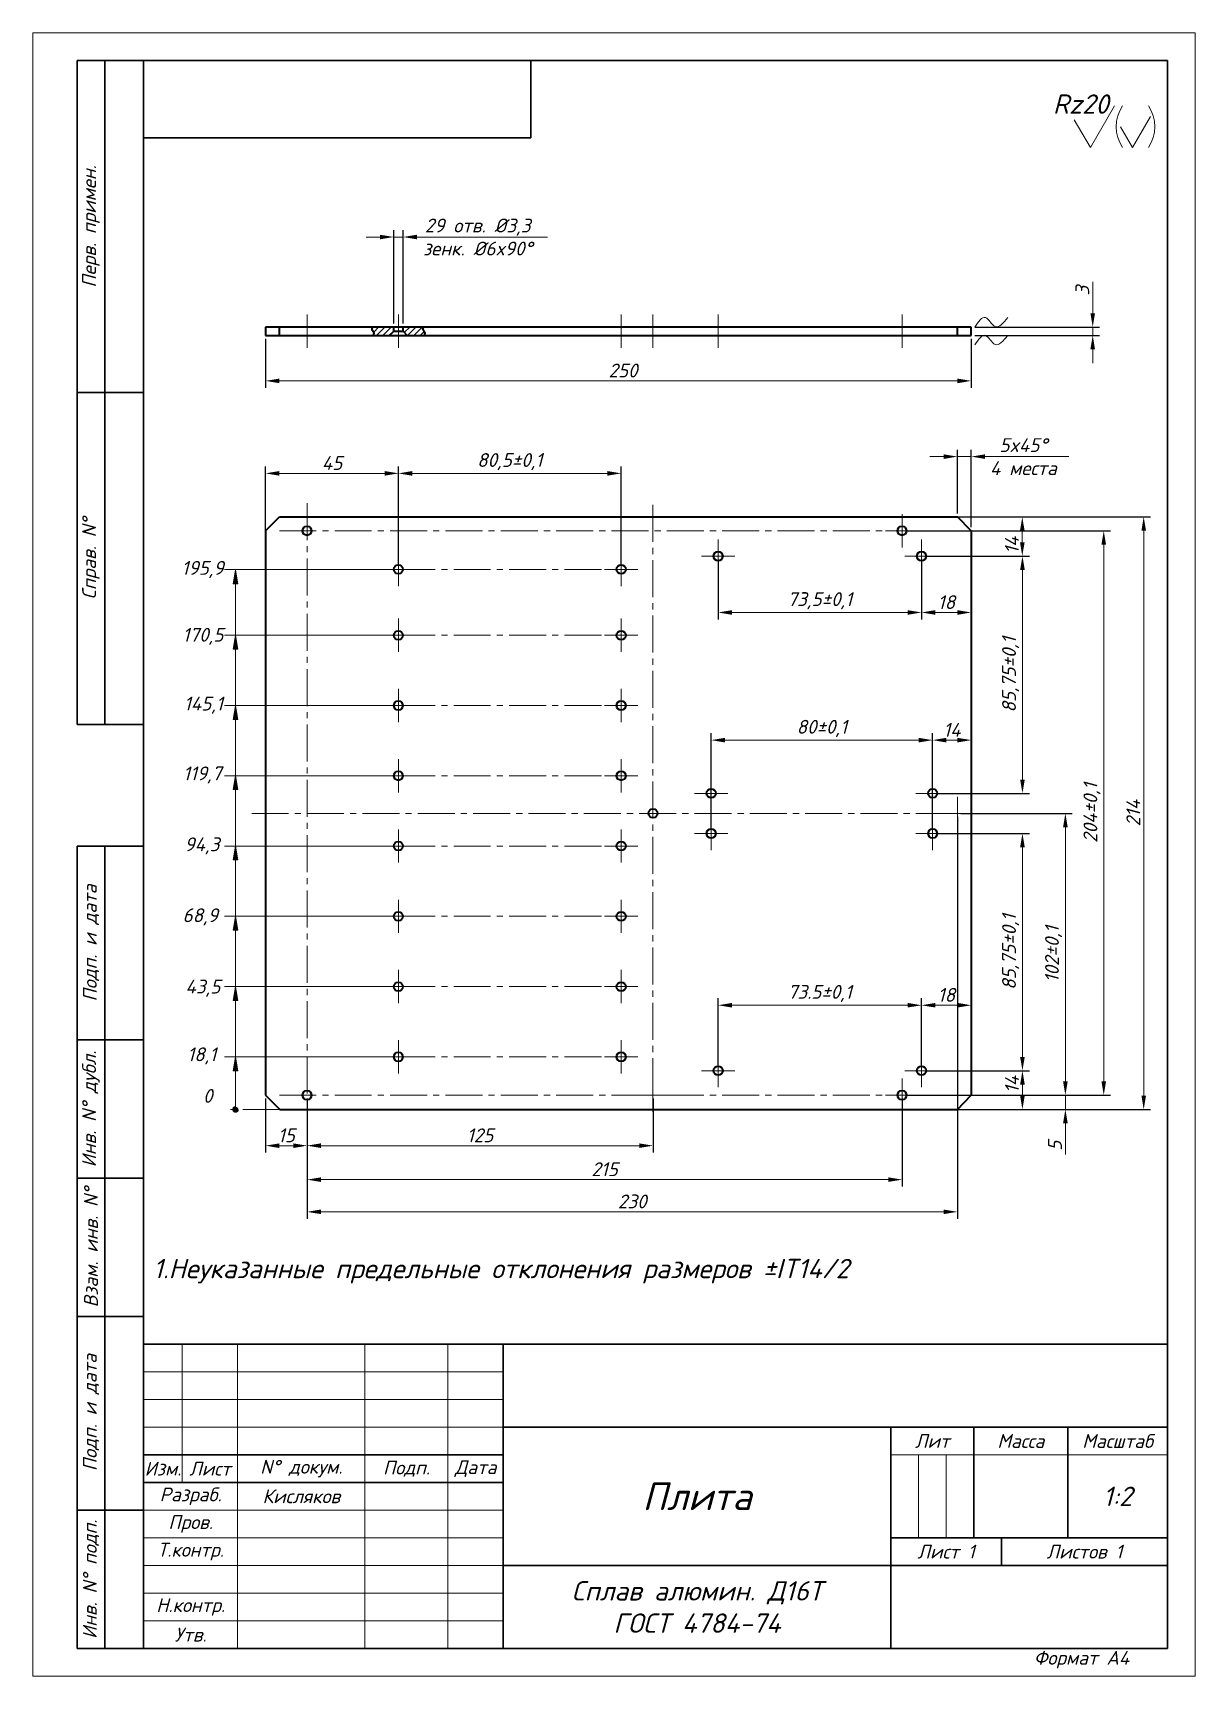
# Model space of a CAD drawing. Header units: millimetres. Extents: x 149 to 359, y -1 to 296.
import ezdxf

# ---------------------------------------------------------------- set-up
doc = ezdxf.new("R2010")
doc.units = ezdxf.units.MM
doc.linetypes.add('CENTER2', pattern=[28.575, 19.05, -3.175, 3.175, -3.175])
doc.linetypes.add('DASHDOT2', pattern=[12.7, 6.35, -3.175, 0, -3.175])
doc.styles.add('Тип А', font='isocpeur.ttf', dxfattribs={"height": 1.8})
doc.styles.add('Тип А Наклон', font='isocpeur.ttf', dxfattribs={"oblique": 15, "height": 2.5})
doc.dimstyles.new('ISO-25', dxfattribs={"dimtxt": 5, "dimasz": 2.5, "dimexe": 1.25, "dimexo": 0.625, "dimtad": 1, "dimtxsty": 'Тип А Наклон', "dimcen": 2.5, "dimadec": 0, "dimazin": 0, "dimtfac": 1, "dimtmove": 0, "dimatfit": 3, "dimfxl": 1, "dimlwd": 15, "dimarcsym": 0})

# ---------------------------------------------------------------- blocks, each defined once
blk = doc.blocks.new('*D7')
at = {"color": 0, "linetype": 'Continuous', "lineweight": 15, "ltscale": 0.35}
for p, q in [((211.8, 259.29), (209.3, 259.29)), ((214.3, 259.29), (216, 259.29)), ((218.5, 259.29), (221, 259.29))]:
    blk.add_line(p, q, dxfattribs=at)
at = {"color": 0, "linetype": 'Continuous', "lineweight": -2, "ltscale": 0.35}
for p, q in [((214.3, 243.63), (214.3, 260.54)), ((216, 243.63), (216, 260.54))]:
    blk.add_line(p, q, dxfattribs=at)
at = {"color": 0, "linetype": 'Continuous', "lineweight": 15, "ltscale": 0.35}
for points in [[(211.8, 259.7), (211.8, 258.87), (214.3, 259.29)], [(218.5, 259.7), (218.5, 258.87), (216, 259.29)]]:
    blk.add_solid(points, dxfattribs=at)
at = {"layer": 'Defpoints', "color": 0, "linetype": 'Continuous', "lineweight": 15, "ltscale": 0.35}
for p in [(216, 259.29), (214.3, 243.01), (216, 243.01)]:
    blk.add_point(p, dxfattribs=at)
blk = doc.blocks.new('*D8')
at = {"color": 0, "linetype": 'Continuous', "lineweight": 15, "ltscale": 0.35}
for p, q in [((340.6, 245.51), (340.6, 251.18)), ((340.6, 241.51), (340.6, 243.01)), ((340.6, 239.01), (340.6, 236.51))]:
    blk.add_line(p, q, dxfattribs=at)
at = {"color": 0, "linetype": 'Continuous', "lineweight": -2, "ltscale": 0.35}
for p, q in [((319.29, 243.01), (341.85, 243.01)), ((319.29, 241.51), (341.85, 241.51))]:
    blk.add_line(p, q, dxfattribs=at)
at = {"color": 0, "linetype": 'Continuous', "lineweight": 15, "ltscale": 0.35}
for points in [[(340.18, 245.51), (341.01, 245.51), (340.6, 243.01)], [(340.18, 239.01), (341.01, 239.01), (340.6, 241.51)]]:
    blk.add_solid(points, dxfattribs=at)
at = {"layer": 'Defpoints', "color": 0, "linetype": 'Continuous', "lineweight": 15, "ltscale": 0.35}
for p in [(318.66, 243.01), (318.66, 241.51), (340.6, 243.01)]:
    blk.add_point(p, dxfattribs=at)
at = {"color": 0, "linetype": 'Continuous', "lineweight": 15, "ltscale": 0.35, "insert": (338.72, 249.59), "char_height": 2.5, "attachment_point": 5, "rotation": 90, "style": 'Тип А Наклон'}
blk.add_mtext('3', dxfattribs=at)
blk = doc.blocks.new('*D9')
at = {"color": 0, "linetype": 'Continuous', "lineweight": -2, "ltscale": 0.35}
for p, q in [((191.15, 103.57), (191.15, 93.81)), ((198.65, 103.57), (198.65, 93.81))]:
    blk.add_line(p, q, dxfattribs=at)
at = {"color": 0, "linetype": 'Continuous', "lineweight": 15, "ltscale": 0.35}
blk.add_line((196.15, 95.06), (193.65, 95.06), dxfattribs=at)
for points in [[(193.65, 95.48), (193.65, 94.64), (191.15, 95.06)], [(196.15, 95.48), (196.15, 94.64), (198.65, 95.06)]]:
    blk.add_solid(points, dxfattribs=at)
at = {"layer": 'Defpoints', "color": 0, "linetype": 'Continuous', "lineweight": 15, "ltscale": 0.35}
for p in [(191.15, 104.19), (198.65, 104.19), (191.15, 95.06)]:
    blk.add_point(p, dxfattribs=at)
at = {"color": 0, "linetype": 'Continuous', "lineweight": 15, "ltscale": 0.35, "insert": (194.9, 96.93), "char_height": 2.5, "attachment_point": 5, "style": 'Тип А Наклон'}
blk.add_mtext('15', dxfattribs=at)
blk = doc.blocks.new('*D10')
at = {"color": 0, "linetype": 'Continuous', "lineweight": -2, "ltscale": 0.35}
for p, q in [((198.65, 103.57), (198.65, 93.81)), ((261.15, 103.57), (261.15, 93.81))]:
    blk.add_line(p, q, dxfattribs=at)
at = {"color": 0, "linetype": 'Continuous', "lineweight": 15, "ltscale": 0.35}
blk.add_line((201.15, 95.06), (258.65, 95.06), dxfattribs=at)
for points in [[(201.15, 95.48), (201.15, 94.64), (198.65, 95.06)], [(258.65, 95.48), (258.65, 94.64), (261.15, 95.06)]]:
    blk.add_solid(points, dxfattribs=at)
at = {"layer": 'Defpoints', "color": 0, "linetype": 'Continuous', "lineweight": 15, "ltscale": 0.35}
for p in [(198.65, 104.19), (261.15, 104.19), (261.15, 95.06)]:
    blk.add_point(p, dxfattribs=at)
at = {"color": 0, "linetype": 'Continuous', "lineweight": 15, "ltscale": 0.35, "insert": (229.9, 96.93), "char_height": 2.5, "attachment_point": 5, "style": 'Тип А Наклон'}
blk.add_mtext('125', dxfattribs=at)
blk = doc.blocks.new('*D11')
at = {"color": 0, "linetype": 'Continuous', "lineweight": -2, "ltscale": 0.35}
for p, q in [((198.65, 103.57), (198.65, 87.67)), ((306.15, 103.57), (306.15, 87.67))]:
    blk.add_line(p, q, dxfattribs=at)
at = {"color": 0, "linetype": 'Continuous', "lineweight": 15, "ltscale": 0.35}
blk.add_line((201.15, 88.92), (303.65, 88.92), dxfattribs=at)
for points in [[(201.15, 89.34), (201.15, 88.51), (198.65, 88.92)], [(303.65, 89.34), (303.65, 88.51), (306.15, 88.92)]]:
    blk.add_solid(points, dxfattribs=at)
at = {"layer": 'Defpoints', "color": 0, "linetype": 'Continuous', "lineweight": 15, "ltscale": 0.35}
for p in [(198.65, 104.19), (306.15, 104.19), (306.15, 88.92)]:
    blk.add_point(p, dxfattribs=at)
at = {"color": 0, "linetype": 'Continuous', "lineweight": 15, "ltscale": 0.35, "insert": (252.4, 90.8), "char_height": 2.5, "attachment_point": 5, "style": 'Тип А Наклон'}
blk.add_mtext('215', dxfattribs=at)
blk = doc.blocks.new('*D12')
at = {"color": 0, "linetype": 'Continuous', "lineweight": -2, "ltscale": 0.35}
for p, q in [((316.16, 154.49), (316.16, 81.85)), ((198.65, 103.57), (198.65, 81.85))]:
    blk.add_line(p, q, dxfattribs=at)
at = {"color": 0, "linetype": 'Continuous', "lineweight": 15, "ltscale": 0.35}
blk.add_line((201.15, 83.1), (313.66, 83.1), dxfattribs=at)
for points in [[(201.15, 83.52), (201.15, 82.69), (198.65, 83.1)], [(313.66, 83.52), (313.66, 82.69), (316.16, 83.1)]]:
    blk.add_solid(points, dxfattribs=at)
at = {"layer": 'Defpoints', "color": 0, "linetype": 'Continuous', "lineweight": 15, "ltscale": 0.35}
for p in [(316.16, 155.11), (198.65, 104.19), (316.16, 83.1)]:
    blk.add_point(p, dxfattribs=at)
at = {"color": 0, "linetype": 'Continuous', "lineweight": 15, "ltscale": 0.35, "insert": (257.4, 84.98), "char_height": 2.5, "attachment_point": 5, "style": 'Тип А Наклон'}
blk.add_mtext('230', dxfattribs=at)
blk = doc.blocks.new('*D13')
at = {"color": 0, "linetype": 'Continuous', "lineweight": -2, "ltscale": 0.35}
for p, q in [((310.29, 108.61), (329.15, 108.61)), ((316.79, 101.61), (329.15, 101.61))]:
    blk.add_line(p, q, dxfattribs=at)
at = {"color": 0, "linetype": 'Continuous', "lineweight": 15, "ltscale": 0.35}
blk.add_line((327.9, 104.11), (327.9, 106.11), dxfattribs=at)
for points in [[(327.48, 106.11), (328.32, 106.11), (327.9, 108.61)], [(327.48, 104.11), (328.32, 104.11), (327.9, 101.61)]]:
    blk.add_solid(points, dxfattribs=at)
at = {"layer": 'Defpoints', "color": 0, "linetype": 'Continuous', "lineweight": 15, "ltscale": 0.35}
for p in [(309.66, 108.61), (327.9, 108.61), (316.16, 101.61)]:
    blk.add_point(p, dxfattribs=at)
at = {"color": 0, "linetype": 'Continuous', "lineweight": 15, "ltscale": 0.35, "insert": (326.02, 106.11), "char_height": 2.5, "attachment_point": 5, "rotation": 90, "style": 'Тип А Наклон'}
blk.add_mtext('14', dxfattribs=at)
blk = doc.blocks.new('*D14')
at = {"color": 0, "linetype": 'Continuous', "lineweight": -2, "ltscale": 0.35}
for p, q in [((309.66, 109.24), (309.66, 121.69)), ((318.66, 109.24), (318.66, 121.69))]:
    blk.add_line(p, q, dxfattribs=at)
at = {"color": 0, "linetype": 'Continuous', "lineweight": 15, "ltscale": 0.35}
blk.add_line((312.16, 120.44), (316.16, 120.44), dxfattribs=at)
for points in [[(312.16, 120.86), (312.16, 120.03), (309.66, 120.44)], [(316.16, 120.86), (316.16, 120.03), (318.66, 120.44)]]:
    blk.add_solid(points, dxfattribs=at)
at = {"layer": 'Defpoints', "color": 0, "linetype": 'Continuous', "lineweight": 15, "ltscale": 0.35}
for p in [(318.66, 120.44), (309.66, 108.61), (318.66, 108.61)]:
    blk.add_point(p, dxfattribs=at)
at = {"color": 0, "linetype": 'Continuous', "lineweight": 15, "ltscale": 0.35, "insert": (314.16, 122.32), "char_height": 2.5, "attachment_point": 5, "style": 'Тип А Наклон'}
blk.add_mtext('18', dxfattribs=at)
blk = doc.blocks.new('*D15')
at = {"color": 0, "linetype": 'Continuous', "lineweight": -2, "ltscale": 0.35}
for p, q in [((272.91, 109.24), (272.91, 121.69)), ((309.66, 109.24), (309.66, 121.69))]:
    blk.add_line(p, q, dxfattribs=at)
at = {"color": 0, "linetype": 'Continuous', "lineweight": 15, "ltscale": 0.35}
blk.add_line((307.16, 120.44), (275.41, 120.44), dxfattribs=at)
for points in [[(275.41, 120.86), (275.41, 120.03), (272.91, 120.44)], [(307.16, 120.86), (307.16, 120.03), (309.66, 120.44)]]:
    blk.add_solid(points, dxfattribs=at)
at = {"layer": 'Defpoints', "color": 0, "linetype": 'Continuous', "lineweight": 15, "ltscale": 0.35}
for p in [(272.91, 120.44), (272.91, 108.61), (309.66, 108.61)]:
    blk.add_point(p, dxfattribs=at)
at = {"color": 0, "linetype": 'Continuous', "lineweight": 15, "ltscale": 0.35, "insert": (291.29, 122.57), "char_height": 2.5, "attachment_point": 5, "style": 'Тип А Наклон'}
blk.add_mtext('73.5%%p0,1', dxfattribs=at)
blk = doc.blocks.new('*D16')
at = {"color": 0, "linetype": 'Continuous', "lineweight": -2, "ltscale": 0.35}
for p, q in [((312.29, 151.49), (329.15, 151.49)), ((310.29, 108.61), (329.15, 108.61))]:
    blk.add_line(p, q, dxfattribs=at)
at = {"color": 0, "linetype": 'Continuous', "lineweight": 15, "ltscale": 0.35}
blk.add_line((327.9, 111.11), (327.9, 148.99), dxfattribs=at)
for points in [[(327.48, 148.99), (328.32, 148.99), (327.9, 151.49)], [(327.48, 111.11), (328.32, 111.11), (327.9, 108.61)]]:
    blk.add_solid(points, dxfattribs=at)
at = {"layer": 'Defpoints', "color": 0, "linetype": 'Continuous', "lineweight": 15, "ltscale": 0.35}
for p in [(311.66, 151.49), (327.9, 151.49), (309.66, 108.61)]:
    blk.add_point(p, dxfattribs=at)
at = {"color": 0, "linetype": 'Continuous', "lineweight": 15, "ltscale": 0.35, "insert": (325.77, 130.05), "char_height": 2.5, "attachment_point": 5, "rotation": 90, "style": 'Тип А Наклон'}
blk.add_mtext('85,75%%p0,1', dxfattribs=at)
blk = doc.blocks.new('*D17')
at = {"color": 0, "linetype": 'Continuous', "lineweight": -2, "ltscale": 0.35}
for p, q in [((311.66, 159.36), (311.66, 169.61)), ((318.66, 159.36), (318.66, 169.61))]:
    blk.add_line(p, q, dxfattribs=at)
at = {"color": 0, "linetype": 'Continuous', "lineweight": 15, "ltscale": 0.35}
blk.add_line((314.16, 168.36), (316.16, 168.36), dxfattribs=at)
for points in [[(314.16, 168.77), (314.16, 167.94), (311.66, 168.36)], [(316.16, 168.77), (316.16, 167.94), (318.66, 168.36)]]:
    blk.add_solid(points, dxfattribs=at)
at = {"layer": 'Defpoints', "color": 0, "linetype": 'Continuous', "lineweight": 15, "ltscale": 0.35}
for p in [(318.66, 168.36), (311.66, 158.74), (318.66, 158.74)]:
    blk.add_point(p, dxfattribs=at)
at = {"color": 0, "linetype": 'Continuous', "lineweight": 15, "ltscale": 0.35, "insert": (315.16, 170.23), "char_height": 2.5, "attachment_point": 5, "style": 'Тип А Наклон'}
blk.add_mtext('14', dxfattribs=at)
blk = doc.blocks.new('*D18')
at = {"color": 0, "linetype": 'Continuous', "lineweight": -2, "ltscale": 0.35}
for p, q in [((271.66, 152.11), (271.66, 169.61)), ((311.66, 152.11), (311.66, 169.61))]:
    blk.add_line(p, q, dxfattribs=at)
at = {"color": 0, "linetype": 'Continuous', "lineweight": 15, "ltscale": 0.35}
blk.add_line((309.16, 168.36), (274.16, 168.36), dxfattribs=at)
for points in [[(274.16, 168.77), (274.16, 167.94), (271.66, 168.36)], [(309.16, 168.77), (309.16, 167.94), (311.66, 168.36)]]:
    blk.add_solid(points, dxfattribs=at)
at = {"layer": 'Defpoints', "color": 0, "linetype": 'Continuous', "lineweight": 15, "ltscale": 0.35}
for p in [(271.66, 168.36), (271.66, 151.49), (311.66, 151.49)]:
    blk.add_point(p, dxfattribs=at)
at = {"color": 0, "linetype": 'Continuous', "lineweight": 15, "ltscale": 0.35, "insert": (291.66, 170.48), "char_height": 2.5, "attachment_point": 5, "style": 'Тип А Наклон'}
blk.add_mtext('80%%p0,1', dxfattribs=at)
blk = doc.blocks.new('*D19')
at = {"color": 0, "linetype": 'Continuous', "lineweight": -2, "ltscale": 0.35}
for p, q in [((310.29, 201.61), (329.15, 201.61)), ((312.29, 158.74), (329.15, 158.74))]:
    blk.add_line(p, q, dxfattribs=at)
at = {"color": 0, "linetype": 'Continuous', "lineweight": 15, "ltscale": 0.35}
blk.add_line((327.9, 161.24), (327.9, 199.11), dxfattribs=at)
for points in [[(327.48, 199.11), (328.32, 199.11), (327.9, 201.61)], [(327.48, 161.24), (328.32, 161.24), (327.9, 158.74)]]:
    blk.add_solid(points, dxfattribs=at)
at = {"layer": 'Defpoints', "color": 0, "linetype": 'Continuous', "lineweight": 15, "ltscale": 0.35}
for p in [(309.66, 201.61), (327.9, 201.61), (311.66, 158.74)]:
    blk.add_point(p, dxfattribs=at)
at = {"color": 0, "linetype": 'Continuous', "lineweight": 15, "ltscale": 0.35, "insert": (325.77, 180.17), "char_height": 2.5, "attachment_point": 5, "rotation": 90, "style": 'Тип А Наклон'}
blk.add_mtext('85,75%%p0,1', dxfattribs=at)
blk = doc.blocks.new('*D20')
at = {"color": 0, "linetype": 'Continuous', "lineweight": -2, "ltscale": 0.35}
for p, q in [((309.66, 200.99), (309.66, 190.18)), ((318.66, 200.99), (318.66, 190.18))]:
    blk.add_line(p, q, dxfattribs=at)
at = {"color": 0, "linetype": 'Continuous', "lineweight": 15, "ltscale": 0.35}
blk.add_line((312.16, 191.43), (316.16, 191.43), dxfattribs=at)
for points in [[(312.16, 191.84), (312.16, 191.01), (309.66, 191.43)], [(316.16, 191.84), (316.16, 191.01), (318.66, 191.43)]]:
    blk.add_solid(points, dxfattribs=at)
at = {"layer": 'Defpoints', "color": 0, "linetype": 'Continuous', "lineweight": 15, "ltscale": 0.35}
for p in [(309.66, 201.61), (318.66, 201.61), (318.66, 191.43)]:
    blk.add_point(p, dxfattribs=at)
at = {"color": 0, "linetype": 'Continuous', "lineweight": 15, "ltscale": 0.35, "insert": (314.16, 193.3), "char_height": 2.5, "attachment_point": 5, "style": 'Тип А Наклон'}
blk.add_mtext('18', dxfattribs=at)
blk = doc.blocks.new('*D21')
at = {"color": 0, "linetype": 'Continuous', "lineweight": -2, "ltscale": 0.35}
for p, q in [((272.91, 200.99), (272.91, 190.18)), ((309.66, 200.99), (309.66, 190.18))]:
    blk.add_line(p, q, dxfattribs=at)
at = {"color": 0, "linetype": 'Continuous', "lineweight": 15, "ltscale": 0.35}
blk.add_line((307.16, 191.43), (275.41, 191.43), dxfattribs=at)
for points in [[(275.41, 191.84), (275.41, 191.01), (272.91, 191.43)], [(307.16, 191.84), (307.16, 191.01), (309.66, 191.43)]]:
    blk.add_solid(points, dxfattribs=at)
at = {"layer": 'Defpoints', "color": 0, "linetype": 'Continuous', "lineweight": 15, "ltscale": 0.35}
for p in [(272.91, 201.61), (309.66, 201.61), (272.91, 191.43)]:
    blk.add_point(p, dxfattribs=at)
at = {"color": 0, "linetype": 'Continuous', "lineweight": 15, "ltscale": 0.35, "insert": (291.29, 193.55), "char_height": 2.5, "attachment_point": 5, "style": 'Тип А Наклон'}
blk.add_mtext('73,5%%p0,1', dxfattribs=at)
blk = doc.blocks.new('*D22')
at = {"color": 0, "linetype": 'Continuous', "lineweight": -2, "ltscale": 0.35}
for p, q in [((310.29, 208.71), (329.12, 208.71)), ((310.29, 201.61), (329.12, 201.61))]:
    blk.add_line(p, q, dxfattribs=at)
at = {"color": 0, "linetype": 'Continuous', "lineweight": 15, "ltscale": 0.35}
blk.add_line((327.87, 204.11), (327.87, 206.21), dxfattribs=at)
for points in [[(327.46, 206.21), (328.29, 206.21), (327.87, 208.71)], [(327.46, 204.11), (328.29, 204.11), (327.87, 201.61)]]:
    blk.add_solid(points, dxfattribs=at)
at = {"layer": 'Defpoints', "color": 0, "linetype": 'Continuous', "lineweight": 15, "ltscale": 0.35}
for p in [(309.66, 208.71), (327.87, 208.71), (309.66, 201.61)]:
    blk.add_point(p, dxfattribs=at)
at = {"color": 0, "linetype": 'Continuous', "lineweight": 15, "ltscale": 0.35, "insert": (326, 203.58), "char_height": 2.5, "attachment_point": 5, "rotation": 90, "style": 'Тип А Наклон'}
blk.add_mtext('14', dxfattribs=at)
blk = doc.blocks.new('*D23')
at = {"color": 0, "linetype": 'Continuous', "lineweight": -2, "ltscale": 0.35}
for p, q in [((316.79, 155.11), (336.91, 155.11)), ((306.77, 104.19), (336.91, 104.19))]:
    blk.add_line(p, q, dxfattribs=at)
at = {"color": 0, "linetype": 'Continuous', "lineweight": 15, "ltscale": 0.35}
blk.add_line((335.66, 152.61), (335.66, 106.69), dxfattribs=at)
for points in [[(335.24, 152.61), (336.08, 152.61), (335.66, 155.11)], [(335.24, 106.69), (336.08, 106.69), (335.66, 104.19)]]:
    blk.add_solid(points, dxfattribs=at)
at = {"layer": 'Defpoints', "color": 0, "linetype": 'Continuous', "lineweight": 15, "ltscale": 0.35}
for p in [(316.16, 155.11), (306.15, 104.19), (335.66, 104.19)]:
    blk.add_point(p, dxfattribs=at)
at = {"color": 0, "linetype": 'Continuous', "lineweight": 15, "ltscale": 0.35, "insert": (333.53, 129.65), "char_height": 2.5, "attachment_point": 5, "rotation": 90, "style": 'Тип А Наклон'}
blk.add_mtext('102%%p0,1', dxfattribs=at)
blk = doc.blocks.new('*D24')
at = {"color": 0, "linetype": 'Continuous', "lineweight": 15, "ltscale": 0.35}
for p, q in [((335.66, 106.69), (335.66, 109.19)), ((335.66, 104.19), (335.66, 101.61)), ((335.66, 99.11), (335.66, 93.44))]:
    blk.add_line(p, q, dxfattribs=at)
at = {"color": 0, "linetype": 'Continuous', "lineweight": -2, "ltscale": 0.35}
for p, q in [((306.77, 104.19), (336.91, 104.19)), ((306.77, 101.61), (336.91, 101.61))]:
    blk.add_line(p, q, dxfattribs=at)
at = {"color": 0, "linetype": 'Continuous', "lineweight": 15, "ltscale": 0.35}
for points in [[(335.24, 106.69), (336.08, 106.69), (335.66, 104.19)], [(335.24, 99.11), (336.08, 99.11), (335.66, 101.61)]]:
    blk.add_solid(points, dxfattribs=at)
at = {"layer": 'Defpoints', "color": 0, "linetype": 'Continuous', "lineweight": 15, "ltscale": 0.35}
for p in [(306.15, 104.19), (306.15, 101.61), (335.66, 101.61)]:
    blk.add_point(p, dxfattribs=at)
at = {"color": 0, "linetype": 'Continuous', "lineweight": 15, "ltscale": 0.35, "insert": (333.78, 95.03), "char_height": 2.5, "attachment_point": 5, "rotation": 90, "style": 'Тип А Наклон'}
blk.add_mtext('5', dxfattribs=at)
blk = doc.blocks.new('*D25')
at = {"color": 0, "linetype": 'Continuous', "lineweight": -2, "ltscale": 0.35}
for p, q in [((306.77, 206.19), (343.84, 206.19)), ((306.77, 104.19), (343.84, 104.19))]:
    blk.add_line(p, q, dxfattribs=at)
at = {"color": 0, "linetype": 'Continuous', "lineweight": 15, "ltscale": 0.35}
blk.add_line((342.59, 106.69), (342.59, 203.69), dxfattribs=at)
for points in [[(342.18, 203.69), (343.01, 203.69), (342.59, 206.19)], [(342.18, 106.69), (343.01, 106.69), (342.59, 104.19)]]:
    blk.add_solid(points, dxfattribs=at)
at = {"layer": 'Defpoints', "color": 0, "linetype": 'Continuous', "lineweight": 15, "ltscale": 0.35}
for p in [(306.15, 206.19), (342.59, 206.19), (306.15, 104.19)]:
    blk.add_point(p, dxfattribs=at)
at = {"color": 0, "linetype": 'Continuous', "lineweight": 15, "ltscale": 0.35, "insert": (340.47, 155.19), "char_height": 2.5, "attachment_point": 5, "rotation": 90, "style": 'Тип А Наклон'}
blk.add_mtext('204%%p0,1', dxfattribs=at)
blk = doc.blocks.new('*D26')
at = {"color": 0, "linetype": 'Continuous', "lineweight": -2, "ltscale": 0.35}
for p, q in [((316.79, 208.71), (351.06, 208.71)), ((316.79, 101.61), (351.06, 101.61))]:
    blk.add_line(p, q, dxfattribs=at)
at = {"color": 0, "linetype": 'Continuous', "lineweight": 15, "ltscale": 0.35}
blk.add_line((349.81, 206.21), (349.81, 104.11), dxfattribs=at)
for points in [[(349.4, 206.21), (350.23, 206.21), (349.81, 208.71)], [(349.4, 104.11), (350.23, 104.11), (349.81, 101.61)]]:
    blk.add_solid(points, dxfattribs=at)
at = {"layer": 'Defpoints', "color": 0, "linetype": 'Continuous', "lineweight": 15, "ltscale": 0.35}
for p in [(316.16, 208.71), (316.16, 101.61), (349.81, 101.61)]:
    blk.add_point(p, dxfattribs=at)
at = {"color": 0, "linetype": 'Continuous', "lineweight": 15, "ltscale": 0.35, "insert": (347.94, 155.16), "char_height": 2.5, "attachment_point": 5, "rotation": 90, "style": 'Тип А Наклон'}
blk.add_mtext('214', dxfattribs=at)
blk = doc.blocks.new('*D27')
at = {"color": 0, "linetype": 'Continuous', "lineweight": -2, "ltscale": 0.35}
for p, q in [((191.15, 199.84), (191.15, 217.82)), ((215.15, 199.84), (215.15, 217.82))]:
    blk.add_line(p, q, dxfattribs=at)
at = {"color": 0, "linetype": 'Continuous', "lineweight": 15, "ltscale": 0.35}
blk.add_line((212.65, 216.57), (193.65, 216.57), dxfattribs=at)
for points in [[(193.65, 216.99), (193.65, 216.15), (191.15, 216.57)], [(212.65, 216.99), (212.65, 216.15), (215.15, 216.57)]]:
    blk.add_solid(points, dxfattribs=at)
at = {"layer": 'Defpoints', "color": 0, "linetype": 'Continuous', "lineweight": 15, "ltscale": 0.35}
for p in [(191.15, 216.57), (191.15, 199.21), (215.15, 199.21)]:
    blk.add_point(p, dxfattribs=at)
at = {"color": 0, "linetype": 'Continuous', "lineweight": 15, "ltscale": 0.35, "insert": (203.15, 218.44), "char_height": 2.5, "attachment_point": 5, "style": 'Тип А Наклон'}
blk.add_mtext('45', dxfattribs=at)
blk = doc.blocks.new('*D28')
at = {"color": 0, "linetype": 'Continuous', "lineweight": -2, "ltscale": 0.35}
for p, q in [((215.15, 199.84), (215.15, 217.82)), ((255.4, 199.84), (255.4, 217.82))]:
    blk.add_line(p, q, dxfattribs=at)
at = {"color": 0, "linetype": 'Continuous', "lineweight": 15, "ltscale": 0.35}
blk.add_line((217.65, 216.57), (252.9, 216.57), dxfattribs=at)
for points in [[(217.65, 216.99), (217.65, 216.15), (215.15, 216.57)], [(252.9, 216.99), (252.9, 216.15), (255.4, 216.57)]]:
    blk.add_solid(points, dxfattribs=at)
at = {"layer": 'Defpoints', "color": 0, "linetype": 'Continuous', "lineweight": 15, "ltscale": 0.35}
for p in [(255.4, 216.57), (215.15, 199.21), (255.4, 199.21)]:
    blk.add_point(p, dxfattribs=at)
at = {"color": 0, "linetype": 'Continuous', "lineweight": 15, "ltscale": 0.35, "insert": (235.27, 218.69), "char_height": 2.5, "attachment_point": 5, "style": 'Тип А Наклон'}
blk.add_mtext('80,5%%p0,1', dxfattribs=at)
blk = doc.blocks.new('*D29')
at = {"color": 0, "linetype": 'Continuous', "lineweight": -2, "ltscale": 0.35}
for p, q in [((191.15, 240.88), (191.15, 232.04)), ((318.66, 240.88), (318.66, 232.04))]:
    blk.add_line(p, q, dxfattribs=at)
at = {"color": 0, "linetype": 'Continuous', "lineweight": 15, "ltscale": 0.35}
blk.add_line((193.65, 233.29), (316.16, 233.29), dxfattribs=at)
for points in [[(193.65, 233.7), (193.65, 232.87), (191.15, 233.29)], [(316.16, 233.7), (316.16, 232.87), (318.66, 233.29)]]:
    blk.add_solid(points, dxfattribs=at)
at = {"layer": 'Defpoints', "color": 0, "linetype": 'Continuous', "lineweight": 15, "ltscale": 0.35}
for p in [(191.15, 241.51), (318.66, 241.51), (318.66, 233.29)]:
    blk.add_point(p, dxfattribs=at)
at = {"color": 0, "linetype": 'Continuous', "lineweight": 15, "ltscale": 0.35, "insert": (255.73, 235.16), "char_height": 2.5, "attachment_point": 5, "style": 'Тип А Наклон'}
blk.add_mtext('250', dxfattribs=at)
blk = doc.blocks.new('*D30')
at = {"color": 0, "linetype": 'Continuous', "lineweight": -2, "ltscale": 0.35}
for p, q in [((316.16, 209.34), (316.16, 220.85)), ((318.66, 206.82), (318.66, 220.85))]:
    blk.add_line(p, q, dxfattribs=at)
at = {"color": 0, "linetype": 'Continuous', "lineweight": 15, "ltscale": 0.35}
for p, q in [((313.66, 219.6), (311.16, 219.6)), ((316.16, 219.6), (318.66, 219.6)), ((321.16, 219.6), (336.3, 219.6))]:
    blk.add_line(p, q, dxfattribs=at)
for points in [[(313.66, 220.01), (313.66, 219.18), (316.16, 219.6)], [(321.16, 220.01), (321.16, 219.18), (318.66, 219.6)]]:
    blk.add_solid(points, dxfattribs=at)
at = {"layer": 'Defpoints', "color": 0, "linetype": 'Continuous', "lineweight": 15, "ltscale": 0.35}
for p in [(316.16, 219.6), (316.16, 208.71), (318.66, 206.19)]:
    blk.add_point(p, dxfattribs=at)

msp = doc.modelspace()

# ---------------------------------------------------------------- hatches: boundary and pattern name
at = {"linetype": 'Continuous', "lineweight": 15, "ltscale": 0.35}
h = msp.add_hatch(dxfattribs=at)
h.set_pattern_fill('ANSI31', color=256, scale=0.25, style=0)
edge = h.paths.add_edge_path()
edge.add_line((214.296, 242.256), (214.296, 243.006))
edge.add_line((214.296, 243.006), (210.558, 243.006))
edge.add_spline(control_points=[(210.556, 243.003), (210.466, 242.848), (210.243, 242.462), (210.948, 242.013), (210.669, 241.651), (210.556, 241.506)], knot_values=[0, 0, 0, 0, 0.481235, 1.1920826, 1.6701566, 1.6701566, 1.6701566, 1.6701566], degree=3, periodic=0)
edge.add_line((210.556, 241.506), (213.556, 241.506))
edge.add_line((213.556, 241.506), (214.296, 242.256))
edge = h.paths.add_edge_path()
edge.add_spline(control_points=[(219.743, 241.509), (219.855, 241.654), (220.134, 242.016), (219.429, 242.464), (219.653, 242.85), (219.743, 243.006)], knot_values=[0, 0, 0, 0, 0.478074, 1.1889216, 1.6701566, 1.6701566, 1.6701566, 1.6701566], degree=3, periodic=0)
edge.add_line((219.743, 243.006), (215.996, 243.006))
edge.add_line((215.996, 243.006), (215.996, 242.256))
edge.add_line((215.996, 242.256), (216.746, 241.506))
edge.add_line((216.746, 241.506), (219.741, 241.506))
for points in [[(185.308, 196.604), (186.141, 196.604), (185.725, 199.104)], [(185.308, 184.812), (186.141, 184.812), (185.725, 187.312)], [(185.308, 172.112), (186.141, 172.112), (185.725, 174.612)], [(185.308, 159.412), (186.141, 159.412), (185.725, 161.912)], [(185.308, 146.712), (186.141, 146.712), (185.725, 149.212)], [(185.308, 134.012), (186.141, 134.012), (185.725, 136.512)], [(185.308, 121.312), (186.141, 121.312), (185.725, 123.812)], [(185.308, 108.612), (186.141, 108.612), (185.725, 111.112)]]:
    msp.add_hatch(color=256, dxfattribs=at).paths.add_polyline_path(points)
at = {"linetype": 'DASHDOT2', "lineweight": 15, "ltscale": 0.35}
for points in [[(185.225, 101.612, 1), (186.225, 101.612, 1)], [(186.225, 101.612, 1), (185.225, 101.612, 1)], [(186.225, 101.612, 1), (185.225, 101.612, 1)], [(186.225, 101.612, 1), (185.225, 101.612, 1)], [(185.225, 101.612, 1), (186.225, 101.612, 1)], [(185.225, 101.612, 1), (186.225, 101.612, 1)]]:
    msp.add_hatch(color=256, dxfattribs=at).paths.add_polyline_path(points)

# ---------------------------------------------------------------- linework, layer by layer
at = {"lineweight": 15}
for p, q in [((149.102, 296.186), (149.102, -0.814)), ((359.102, 296.186), (149.102, 296.186)), ((359.102, -0.814), (359.102, 296.186)), ((176.102, 59.186), (176.102, 34.186)), ((186.102, 59.186), (186.102, 4.186)), ((209.102, 59.186), (209.102, 4.186)), ((224.102, 59.186), (224.102, 4.186)), ((169.102, 54.186), (234.102, 54.186)), ((169.102, 49.186), (234.102, 49.186)), ((169.102, 44.186), (234.102, 44.186)), ((354.102, 39.186), (304.102, 39.186)), ((169.102, 29.186), (234.102, 29.186)), ((169.102, 24.186), (234.102, 24.186)), ((169.102, 19.186), (234.102, 19.186)), ((169.102, 14.186), (234.102, 14.186)), ((169.102, 9.186), (234.102, 9.186)), ((149.102, -0.814), (359.102, -0.814))]:
    msp.add_line(p, q, dxfattribs=at)
at = {"lineweight": 30}
for p, q in [((157.102, 291.186), (169.102, 291.186)), ((157.102, 291.186), (157.102, 231.186)), ((162.102, 171.186), (162.102, 291.186)), ((169.102, 291.186), (354.102, 291.186)), ((169.102, 291.186), (169.102, 4.186)), ((239.102, 277.186), (239.102, 291.186)), ((239.102, 277.186), (239.102, 291.186)), ((354.102, 291.186), (354.102, 4.186)), ((169.102, 277.186), (239.102, 277.186)), ((169.102, 277.186), (239.102, 277.186)), ((157.102, 231.186), (157.102, 171.186)), ((157.102, 231.186), (169.102, 231.186)), ((157.102, 171.186), (169.102, 171.186)), ((157.102, 114.186), (157.102, 149.186)), ((157.102, 149.186), (169.102, 149.186)), ((162.102, 4.186), (162.102, 149.186)), ((157.102, 89.186), (157.102, 114.186)), ((157.102, 114.186), (169.102, 114.186)), ((157.102, 64.186), (157.102, 89.186)), ((157.102, 89.186), (169.102, 89.186)), ((157.102, 29.186), (157.102, 64.186)), ((157.102, 64.186), (169.102, 64.186)), ((354.102, 59.186), (169.102, 59.186)), ((234.102, 59.186), (234.102, 4.186)), ((354.102, 44.186), (234.102, 44.186)), ((354.102, 44.186), (234.102, 44.186)), ((304.102, 44.186), (304.102, 4.186)), ((319.102, 44.186), (319.102, 24.186)), ((336.102, 44.186), (336.102, 24.186)), ((169.102, 39.186), (234.102, 39.186)), ((169.102, 34.186), (234.102, 34.186)), ((157.102, 4.186), (157.102, 29.186)), ((157.102, 29.186), (169.102, 29.186)), ((354.102, 24.186), (304.102, 24.186)), ((324.102, 19.186), (324.102, 24.186)), ((304.102, 19.186), (234.102, 19.186)), ((354.102, 19.186), (304.102, 19.186)), ((162.102, 4.186), (157.102, 4.186)), ((169.102, 4.186), (162.102, 4.186)), ((169.102, 4.186), (354.102, 4.186))]:
    msp.add_line(p, q, dxfattribs=at)
at = {"lineweight": 15, "ltscale": 0.35}
for p, q in [((340.204, 275.47), (344.524, 282.97)), ((337.265, 280.47), (340.204, 275.47)), ((345.601, 279.22), (347.804, 275.47)), ((347.804, 275.47), (351.044, 281.095)), ((309.102, 39.186), (309.102, 24.186)), ((314.102, 39.186), (314.102, 24.186))]:
    msp.add_line(p, q, dxfattribs=at)
at = {"linetype": 'Continuous', "lineweight": 15, "ltscale": 0.35}
for p, q in [((220.996, 259.286), (242.087, 259.286)), ((215.146, 199.21), (183.725, 199.21)), ((185.725, 199.104), (185.308, 196.604)), ((185.725, 101.612), (185.725, 199.21)), ((186.141, 196.604), (185.725, 199.104)), ((185.308, 196.604), (186.141, 196.604)), ((215.146, 187.312), (183.725, 187.312)), ((185.725, 187.312), (185.308, 184.812)), ((186.141, 184.812), (185.725, 187.312)), ((185.308, 184.812), (186.141, 184.812)), ((215.146, 174.612), (183.725, 174.612)), ((185.725, 174.612), (185.308, 172.112)), ((186.141, 172.112), (185.725, 174.612)), ((185.308, 172.112), (186.141, 172.112)), ((215.146, 161.912), (183.725, 161.912)), ((185.725, 161.912), (185.308, 159.412)), ((186.141, 159.412), (185.725, 161.912)), ((185.308, 159.412), (186.141, 159.412)), ((215.146, 149.212), (183.725, 149.212)), ((185.725, 149.212), (185.308, 146.712)), ((186.141, 146.712), (185.725, 149.212)), ((185.308, 146.712), (186.141, 146.712)), ((215.146, 136.512), (183.725, 136.512)), ((185.725, 136.512), (185.308, 134.012)), ((185.308, 134.012), (186.141, 134.012)), ((186.141, 134.012), (185.725, 136.512)), ((215.146, 123.812), (183.725, 123.812)), ((185.725, 123.812), (185.308, 121.312)), ((186.141, 121.312), (185.725, 123.812)), ((185.308, 121.312), (186.141, 121.312)), ((215.146, 111.112), (183.725, 111.112)), ((185.725, 111.112), (185.308, 108.612)), ((186.141, 108.612), (185.725, 111.112)), ((185.308, 108.612), (186.141, 108.612))]:
    msp.add_line(p, q, dxfattribs=at)
at = {"linetype": 'CENTER2', "lineweight": 15, "ltscale": 0.35}
for p, q in [((198.646, 239.262), (198.646, 245.262)), ((215.146, 239.262), (215.146, 245.262)), ((255.396, 239.262), (255.396, 245.262)), ((261.146, 239.262), (261.146, 245.262)), ((272.914, 239.262), (272.914, 245.262)), ((306.146, 239.262), (306.146, 245.262)), ((198.646, 211.192), (198.646, 103.567)), ((261.146, 104.192), (261.146, 211.192)), ((306.146, 203.192), (306.146, 209.192)), ((193.646, 206.192), (306.146, 206.192)), ((309.146, 206.192), (303.146, 206.192)), ((215.146, 196.21), (215.146, 202.21)), ((255.396, 196.21), (255.396, 202.21)), ((272.914, 198.612), (272.914, 204.612)), ((309.664, 198.612), (309.664, 204.612)), ((218.146, 199.21), (212.146, 199.21)), ((215.146, 199.21), (255.396, 199.21)), ((258.396, 199.21), (252.396, 199.21)), ((275.914, 201.612), (269.914, 201.612)), ((312.664, 201.612), (306.664, 201.612)), ((215.146, 184.312), (215.146, 190.312)), ((255.396, 184.312), (255.396, 190.312)), ((218.146, 187.312), (212.146, 187.312)), ((215.146, 187.312), (255.396, 187.312)), ((258.396, 187.312), (252.396, 187.312)), ((215.146, 171.612), (215.146, 177.612)), ((255.396, 171.612), (255.396, 177.612)), ((218.146, 174.612), (212.146, 174.612)), ((215.146, 174.612), (255.396, 174.612)), ((258.396, 174.612), (252.396, 174.612)), ((215.146, 158.912), (215.146, 164.912)), ((255.396, 158.912), (255.396, 164.912)), ((218.146, 161.912), (212.146, 161.912)), ((215.146, 161.912), (255.396, 161.912)), ((258.396, 161.912), (252.396, 161.912)), ((271.664, 155.737), (271.664, 161.737)), ((311.664, 155.737), (311.664, 161.737)), ((274.664, 158.737), (268.664, 158.737)), ((314.664, 158.737), (308.664, 158.737)), ((316.164, 152.112), (316.164, 158.112)), ((188.646, 155.112), (336.164, 155.112)), ((271.664, 148.487), (271.664, 154.487)), ((311.664, 148.487), (311.664, 154.487)), ((319.164, 155.112), (313.164, 155.112)), ((215.146, 146.212), (215.146, 152.212)), ((255.396, 146.212), (255.396, 152.212)), ((274.664, 151.487), (268.664, 151.487)), ((314.664, 151.487), (308.664, 151.487)), ((218.146, 149.212), (212.146, 149.212)), ((215.146, 149.212), (255.396, 149.212)), ((258.396, 149.212), (252.396, 149.212)), ((215.146, 133.512), (215.146, 139.512)), ((255.396, 133.512), (255.396, 139.512)), ((218.146, 136.512), (212.146, 136.512)), ((215.146, 136.512), (255.396, 136.512)), ((258.396, 136.512), (252.396, 136.512)), ((215.146, 120.812), (215.146, 126.812)), ((255.396, 120.812), (255.396, 126.812)), ((218.146, 123.812), (212.146, 123.812)), ((215.146, 123.812), (255.396, 123.812)), ((258.396, 123.812), (252.396, 123.812)), ((215.146, 108.112), (215.146, 114.112)), ((255.396, 108.112), (255.396, 114.112)), ((218.146, 111.112), (212.146, 111.112)), ((215.146, 111.112), (255.396, 111.112)), ((258.396, 111.112), (252.396, 111.112)), ((272.914, 105.612), (272.914, 111.612)), ((309.664, 105.612), (309.664, 111.612)), ((261.146, 101.192), (261.146, 107.192)), ((275.914, 108.612), (269.914, 108.612)), ((306.146, 101.192), (306.146, 107.192)), ((312.664, 108.612), (306.664, 108.612)), ((193.646, 104.192), (306.146, 104.192)), ((264.146, 104.192), (258.146, 104.192)), ((309.146, 104.192), (303.146, 104.192)), ((193.725, 101.612), (183.725, 101.612))]:
    msp.add_line(p, q, dxfattribs=at)
at = {"linetype": 'Continuous', "lineweight": 35, "ltscale": 0.35}
for p, q in [((318.664, 243.006), (191.146, 243.006)), ((191.146, 243.006), (191.146, 241.506)), ((191.146, 241.506), (318.664, 241.506)), ((193.664, 241.506), (193.664, 243.006)), ((214.296, 242.256), (213.556, 241.506)), ((214.296, 242.256), (214.296, 243.006)), ((214.296, 242.256), (215.996, 242.256)), ((215.996, 242.256), (215.996, 243.006)), ((215.996, 242.256), (216.743, 241.509)), ((316.164, 241.506), (316.164, 243.006)), ((318.664, 241.506), (318.664, 243.006)), ((191.146, 206.192), (193.664, 208.71)), ((193.664, 208.71), (316.164, 208.71)), ((318.664, 206.192), (316.164, 208.71)), ((191.146, 206.192), (191.146, 104.192)), ((318.664, 206.192), (318.664, 104.192)), ((191.146, 104.192), (193.725, 101.612)), ((316.164, 101.612), (318.664, 104.192)), ((193.725, 101.612), (316.164, 101.612))]:
    msp.add_line(p, q, dxfattribs=at)
at = {"lineweight": 15, "ltscale": 0.2}
msp.add_line((185.725, 101.612), (185.725, 121.612), dxfattribs=at)
at = {"linetype": 'Continuous', "lineweight": 35, "ltscale": 0.35}
for centre in [(198.646, 206.192), (306.146, 206.192), (272.914, 201.612), (309.664, 201.612), (215.146, 199.21), (255.396, 199.21), (215.146, 187.312), (255.396, 187.312), (215.146, 174.612), (255.396, 174.612), (215.146, 161.912), (255.396, 161.912), (271.664, 158.737), (311.664, 158.737), (261.146, 155.112), (271.664, 151.487), (311.664, 151.487), (215.146, 149.212), (255.396, 149.212), (215.146, 136.512), (255.396, 136.512), (215.146, 123.812), (255.396, 123.812), (255.396, 123.812), (215.146, 111.112), (255.396, 111.112), (272.914, 108.612), (309.664, 108.612), (198.646, 104.192), (306.146, 104.192)]:
    msp.add_circle(centre, 0.825, dxfattribs=at)
at = {"linetype": 'DASHDOT2', "lineweight": 15, "ltscale": 0.35}
msp.add_circle((185.725, 101.612), 0.5, dxfattribs=at)
msp.add_circle((185.725, 101.612), 0.5, dxfattribs=at)
at = {"lineweight": 15, "ltscale": 0.35}
for centre, start, end in [((351.473, 279.22), 145.57315, 214.42685), ((345.182, 279.22), 325.57315, 34.42685)]:
    msp.add_arc(centre, 6.633, start, end, dxfattribs=at)
at = {"linetype": 'Continuous', "lineweight": 15, "ltscale": 0.35}
for points in [[(319.289, 243.006), (321.235, 244.737), (322.974, 243.094), (325.244, 244.737)], [(319.272, 239.775), (321.218, 241.506), (322.957, 239.864), (325.227, 241.506)]]:
    msp.add_spline(points, degree=3, dxfattribs=at)
at = {"linetype": 'Continuous', "lineweight": 35, "ltscale": 0.35}
for points in [[(210.556, 241.506), (210.767, 241.935), (210.404, 242.547), (210.556, 243.003)], [(219.743, 241.509), (219.953, 241.938), (219.591, 242.549), (219.743, 243.006)]]:
    msp.add_spline(points, degree=3, dxfattribs=at)

# ---------------------------------------------------------------- texts
at = {"lineweight": 15, "ltscale": 0.35, "char_height": 3.5, "style": 'Тип А Наклон'}
for s, insert, width, attachment_point in [('Rz20', (338.434, 283.317), 6.54013, 5), ('1.Неуказанные предельные отклонения размеров %%PIT14/2', (170.836, 74.604), 133.75046, 1)]:
    msp.add_mtext(s, dxfattribs=dict(at, insert=insert, width=width, attachment_point=attachment_point))
at = {"lineweight": 18, "char_height": 2.5, "attachment_point": 5, "rotation": 90, "style": 'Тип А Наклон'}
for s, insert, width in [('{\\fISOCPEUR|b0|i0|c204|p34;Перв. примен.}', (159.602, 261.186), 60), ('{\\fISOCPEUR|b0|i0|c204|p34;Справ.\\fISOCPEUR|b0|i0|c0|p34; N%%D}', (159.602, 201.186), 60), ('{\\fISOCPEUR|b0|i0|c204|p34;Подп. и дата}', (159.602, 131.686), 35), ('{\\fISOCPEUR|b0|i0|c204|p34;Инв. \\fISOCPEUR|b0|i0|c0|p34;N%%D\\fISOCPEUR|b0|i0|c204|p34; дубл.}', (159.602, 101.686), 25), ('{\\fISOCPEUR|b0|i0|c204|p34;Взам. инв. \\fISOCPEUR|b0|i0|c0|p34;N%%D}', (159.602, 76.686), 25), ('{\\fISOCPEUR|b0|i0|c204|p34;Подп. и дата}', (159.602, 46.817), 34.73809), ('{\\fISOCPEUR|b0|i0|c204|p34;Инв. \\fISOCPEUR|b0|i0|c0|p34;N%%D\\fISOCPEUR|b0|i0|c204|p34; подп.}', (159.602, 16.686), 25)]:
    msp.add_mtext(s, dxfattribs=dict(at, insert=insert, width=width))
at = {"linetype": 'Continuous', "lineweight": 15, "ltscale": 0.35, "char_height": 2.5, "attachment_point": 5, "style": 'Тип А Наклон'}
for s, insert, width in [('29 отв. %%C3,3\\Pзенк. %%C6x90%%D', (229.477, 259.286), 31.53575), ('5x45%%D\\P4 места', (328.068, 219.598), 15.21349)]:
    msp.add_mtext(s, dxfattribs=dict(at, insert=insert, width=width))
at = {"ltscale": 0.2, "char_height": 2.5, "width": 3.30305, "attachment_point": 5, "style": 'Тип А Наклон'}
for s, insert in [('195,9', (179.77, 199.198)), ('170,5', (179.836, 187.108)), ('145,1', (179.916, 174.669)), ('119,7', (179.714, 162.058)), ('94,3', (179.646, 149.237)), ('68,9', (179.345, 136.413)), ('43,5', (179.816, 123.522)), ('18,1', (179.623, 111.278)), ('0', (180.702, 104.055))]:
    msp.add_mtext(s, dxfattribs=dict(at, insert=insert))
at = {"lineweight": 18, "char_height": 2.5, "attachment_point": 5, "style": 'Тип А Наклон'}
for s, insert, width in [('{\\fISOCPEUR|b0|i0|c204|p34;Лит}', (311.602, 41.686), 15), ('{\\fISOCPEUR|b0|i0|c204|p34;Масса}', (327.602, 41.686), 17), ('{\\fISOCPEUR|b0|i0|c204|p34;Масштаб}', (345.102, 41.686), 18), ('{\\fISOCPEUR|b0|i0|c204|p34;Изм.}', (172.602, 36.686), 7), ('{\\fISOCPEUR|b0|i0|c204|p34;Лист}', (181.102, 36.686), 10), ('{\\fISOCPEUR|b0|i0|c0|p34;N%%D\\fISOCPEUR|b0|i0|c204|p34; докум.}', (197.602, 36.686), 23), ('{\\fISOCPEUR|b0|i0|c204|p34;Подп}.', (216.602, 36.686), 15), ('{\\fISOCPEUR|b0|i0|c204|p34;Дата}', (229.102, 36.686), 10), ('{\\fISOCPEUR|b0|i0|c204|p34;Разраб.}', (177.602, 31.686), 17), ('{\\fISOCPEUR|b0|i0|c204|p34;Пров.}', (177.602, 26.686), 17), ('{\\fISOCPEUR|b0|i0|c204|p34;Т}.{\\fISOCPEUR|b0|i0|c204|p34;контр.}', (177.602, 21.686), 17), ('Лист 1', (314.102, 21.686), 20), ('Листов 1', (339.102, 21.686), 30), ('{\\fISOCPEUR|b0|i0|c204|p34;Н.контр.}', (177.602, 11.686), 17), ('{\\fISOCPEUR|b0|i0|c204|p34;Утв.}', (177.602, 6.686), 17), ('{\\fISOCPEUR|b0|i0|c204|p34;Формат А4}', (338.575, 2.162), 31.05491)]:
    msp.add_mtext(s, dxfattribs=dict(at, insert=insert, width=width))
at = {"linetype": 'ByBlock', "lineweight": 15, "ltscale": 0.35, "attachment_point": 5}
for s, insert, char_height, width, style in [('Кисляков', (197.602, 31.686), 2.5, 23, 'Тип А Наклон'), ('Плита', (269.102, 31.686), 5, 70, 'Тип А Наклон'), ('{\\fISOCPEUR|b0|i1|c204|p34;1:2}', (345.102, 31.686), 3.5, 18, 'Тип А'), ('Сплав алюмин. Д16Т\\PГОСТ 4784-74', (269.102, 11.686), 3.5, 70, 'Тип А Наклон')]:
    msp.add_mtext(s, dxfattribs=dict(at, insert=insert, char_height=char_height, width=width, style=style))

# ---------------------------------------------------------------- dimensions: what is measured, and where the dimension line sits
at = {"linetype": 'Continuous', "lineweight": 15, "ltscale": 0.35}
for base, p1, p2, text, picture, middle in [((215.996, 259.286), (214.296, 243.006), (215.996, 243.006), ' ', '*D7', (215.146, 259.286)), ((191.146, 216.57), (215.146, 199.21), (191.146, 199.21), '45', '*D27', (203.146, 218.445)), ((255.396, 216.57), (215.146, 199.21), (255.396, 199.21), '80,5%%p0,1', '*D28', (235.271, 218.695)), ((272.914, 191.427), (309.664, 201.612), (272.914, 201.612), '73,5%%p0,1', '*D21', (291.289, 193.552)), ((318.664, 191.427), (309.664, 201.612), (318.664, 201.612), '18', '*D20', (314.164, 193.302)), ((271.664, 168.357), (311.664, 151.487), (271.664, 151.487), '80%%p0,1', '*D18', (291.664, 170.482)), ((318.664, 168.357), (311.664, 158.737), (318.664, 158.737), '14', '*D17', (315.164, 170.232)), ((272.914, 120.444), (309.664, 108.612), (272.914, 108.612), '73.5%%p0,1', '*D15', (291.289, 122.569)), ((318.664, 120.444), (309.664, 108.612), (318.664, 108.612), '18', '*D14', (314.164, 122.319)), ((191.146, 95.06), (198.646, 104.192), (191.146, 104.192), '15', '*D9', (194.896, 96.935)), ((261.146, 95.06), (198.646, 104.192), (261.146, 104.192), '125', '*D10', (229.896, 96.935)), ((306.146, 88.925), (198.646, 104.192), (306.146, 104.192), '215', '*D11', (252.396, 90.8))]:
    dim = msp.add_linear_dim(base=base, p1=p1, p2=p2, text=text, dimstyle='ISO-25', dxfattribs=at)
    dim.commit()
    dim.dimension.update_dxf_attribs({"geometry": picture, "text_midpoint": middle})
for base, p1, p2, text, picture, middle in [((340.595, 243.006), (318.664, 241.506), (318.664, 243.006), '3', '*D8', (338.72, 249.591)), ((349.812, 101.612), (316.164, 208.71), (316.164, 101.612), '214', '*D26', (347.937, 155.161)), ((342.592, 206.192), (306.146, 104.192), (306.146, 206.192), '204%%p0,1', '*D25', (340.467, 155.192)), ((327.9, 201.612), (311.664, 158.737), (309.664, 201.612), '85,75%%p0,1', '*D19', (325.775, 180.175)), ((335.659, 104.192), (316.164, 155.112), (306.146, 104.192), '102%%p0,1', '*D23', (333.534, 129.652)), ((327.9, 151.487), (309.664, 108.612), (311.664, 151.487), '85,75%%p0,1', '*D16', (325.775, 130.05)), ((335.659, 101.612), (306.146, 104.192), (306.146, 101.612), '5', '*D24', (333.784, 95.028))]:
    dim = msp.add_linear_dim(base=base, p1=p1, p2=p2, angle=90, text=text, dimstyle='ISO-25', dxfattribs=at)
    dim.commit()
    dim.dimension.update_dxf_attribs({"geometry": picture, "text_midpoint": middle})
for base, p1, p2, text, picture, middle in [((318.664, 233.287), (191.146, 241.506), (318.664, 241.506), '250', '*D29', (255.725, 233.287)), ((316.164, 219.598), (318.664, 206.192), (316.164, 208.71), ' ', '*D30', (335.674, 219.598)), ((316.164, 83.105), (198.646, 104.192), (316.164, 155.112), '230', '*D12', (257.405, 83.105))]:
    dim = msp.add_linear_dim(base=base, p1=p1, p2=p2, text=text, dimstyle='ISO-25', dxfattribs=at)
    dim.commit()
    dim.dimension.update_dxf_attribs({"geometry": picture, "text_midpoint": middle, "dimtype": 160})
for base, p1, p2, picture, middle in [((327.872, 208.71), (309.664, 201.612), (309.664, 208.71), '*D22', (327.872, 203.583)), ((327.9, 108.612), (316.164, 101.612), (309.664, 108.612), '*D13', (327.9, 106.112))]:
    dim = msp.add_linear_dim(base=base, p1=p1, p2=p2, angle=90, text='14', dimstyle='ISO-25', dxfattribs=at)
    dim.commit()
    dim.dimension.update_dxf_attribs({"geometry": picture, "text_midpoint": middle, "dimtype": 160})

doc.saveas('drawing.dxf')
